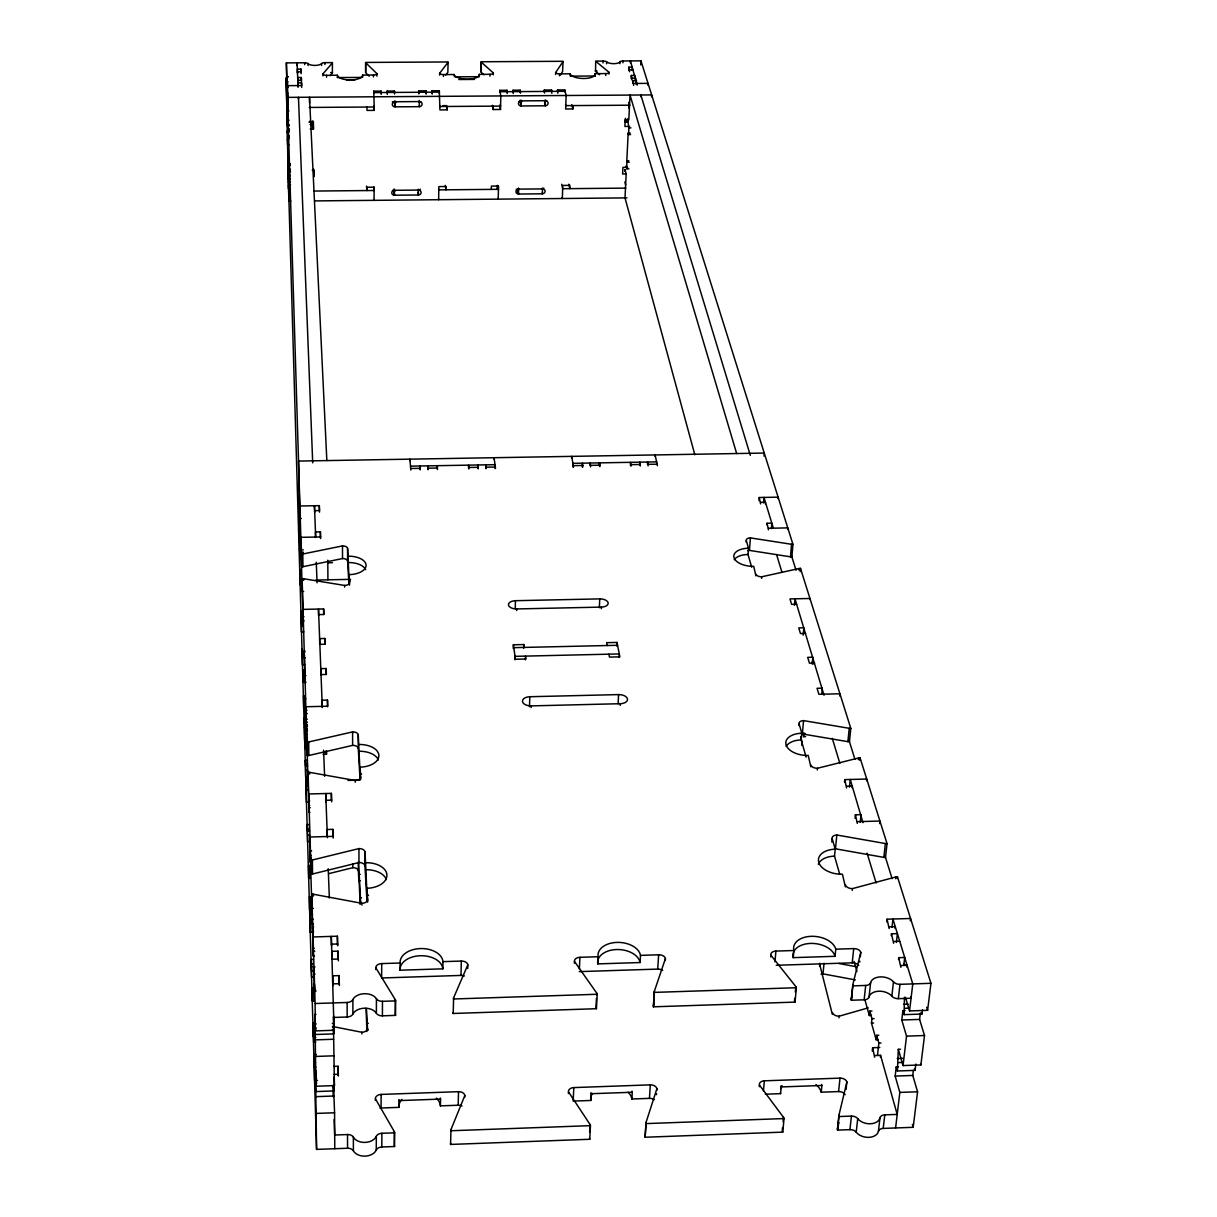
<?xml version="1.0" encoding="UTF-8"?>
<svg xmlns="http://www.w3.org/2000/svg" width="1217" height="1217" viewBox="0 0 1217 1217"><rect width="100%" height="100%" fill="white"/><g stroke="black" fill="none" stroke-linecap="round" stroke-linejoin="round"><path stroke-width="1.5" d="M286.71 78.207C286.634 70.86 287.029 93.572 286.953 86.437M304.189 651.11L304.189 652.084M361.905 1033.963L361.905 1032.29A5.796 3.864 -1.1 0 0 367.504 1028.228L366.5 1009.593M361.921 905.113L361.921 903.333A5.963 3.742 -0.8 0 0 367.671 899.409L367.032 888.273A20.628 12.779 -0.7 0 0 386.915 874.901A20.628 12.779 -0.7 0 0 365.572 862.731L364.963 851.976A5.826 3.575 -0.7 0 0 358.939 848.584L312.404 859.993A5.857 3.59 -1.6 0 1 310.731 860.191L310.883 874.202A5.842 3.605 -1.6 0 0 312.541 874.004L358.954 862.534A5.811 3.59 -0.8 0 1 364.948 865.941L366.971 901.447M362.636 77.279L362.651 75.074L373.452 75.013A3.605 1.369 0.5 0 0 376.905 73.629L376.905 76.139M364.948 865.941L364.963 851.976M365.556 72.412L365.572 62.432L448.099 61.961L447.856 72.305L445.787 75.028M368.538 895.256A20.598 12.809 -0.7 0 1 367.032 895.332L365.572 862.731M366.986 107.035L366.986 110.428L374.288 110.367L373.771 91.153L381.058 91.108L381.21 92.507M366.941 1031.499L366.058 1008.3M367.032 895.332L367.032 888.273M367.504 1029.901L367.504 1028.228M367.671 902.071L367.671 899.409M287.897 165.558L287.881 164.097L316.572 1149.396L347.56 1148.255A6.07 4.275 -1.8 0 1 353.402 1150.871A12.109 8.504 -1.4 0 0 365.115 1156.135A12.109 8.504 -1.4 0 0 376.266 1150.035A6.07 4.26 -1 0 1 381.803 1146.992L394.551 1146.52L394.658 1132.829A6.07 4.229 -0.8 0 0 394.323 1131.627L375.399 1098.738A5.979 4.107 -0.9 0 1 381.134 1094.418L458.505 1091.679A5.963 4.092 0.9 0 1 464.818 1095.543L464.788 1097.247M288.14 174.183L288.14 175.522L288.079 170.426L290.072 170.41M315.066 974.132C312.632 974.878 314.184 964.594 313.849 966.998L314.488 992.159L314.488 989.938M373.436 76.899L373.452 75.013M373.771 93.07L373.771 91.153M375.384 1100.442L375.399 1098.738M375.794 969.569L375.794 967.758A6.161 3.986 -0.6 0 1 381.712 963.59L400.104 963.012A21.465 13.874 0.2 0 1 420.428 948.56A21.465 13.874 0.2 0 1 442.973 961.643L461.304 961.065A6.131 3.97 1 0 1 467.83 964.838L467.739 968.428M375.794 967.758L395.297 999.72A6.252 4.107 -0.5 0 1 395.647 1000.876L395.54 1015.389L382.412 1015.83A6.222 4.107 -0.7 0 1 376.372 1013.274L376.433 998.777A12.505 8.23 -1 0 0 364.37 993.711A12.505 8.23 -1 0 0 352.884 999.537A6.252 4.107 -1.3 0 1 347.119 1002.473L315.112 1003.523L315.386 1030.905L334.066 1030.267L331.313 936.39L331.359 944.742M376.266 1150.035L376.312 1136.328A6.085 4.244 -1 0 1 381.864 1133.286L394.658 1132.829M381.21 94.424L381.058 91.108M379.993 1108.109A5.963 4.123 -0.9 0 1 381.073 1108.002L381.134 1094.418M381.712 963.59L381.636 977.981L461 975.426A6.115 3.986 1 0 1 464.392 975.958M381.803 1146.992L381.864 1133.286M382.412 1015.83L382.473 1001.317A6.237 4.092 -0.6 0 1 376.433 998.777M387.28 94.378L387.143 91.077L394.43 91.016L394.582 92.431M393.973 192.605L393.836 189.274M394.582 94.013L394.43 91.016M394.323 1131.627L394.232 1145.303A6.055 4.244 -0.8 0 1 394.551 1146.52M395.297 999.72L395.19 1014.217A6.222 4.123 -0.5 0 1 395.54 1015.389M381.073 1108.002L398.902 1107.364L398.963 1100.594A20.826 14.33 0 0 1 398.948 1099.544M442.973 961.643L442.851 968.838L400.043 970.208L400.104 963.012M409.886 460.68L409.901 459.159L410.798 470.036M418.663 93.405L418.694 90.864L425.965 90.819L426.133 94.12M418.861 93.861L418.694 90.864M419.971 469.047L420.002 465.989L420.23 469.868M425.935 93.359L425.965 90.819M431.989 93.313L432.02 90.773L439.291 90.727L439.93 109.91L447.202 109.849L447.263 106.472M432.202 94.089L432.02 90.773M427.806 468.91L427.852 465.852L428.08 469.732M439.246 93.268L439.291 90.727M439.641 75.135L439.656 73.248L448.023 62.341M437.207 468.743L437.253 465.685L437.496 469.564M443.429 76.473L443.46 74.587A3.59 1.354 1.1 0 1 439.656 73.248M454.184 76.093L454.215 74.526L443.46 74.587M462.019 1106.01A5.948 4.107 0.8 0 0 458.2 1105.234L440.432 1105.873L440.554 1099.103A20.826 14.33 0 0 0 440.417 1098.053M656.8 1090.402L656.906 1088.698A5.933 4.047 5.1 0 0 650.319 1084.864L573.8 1087.587A5.948 4.062 3.4 0 0 568.476 1091.847L590.017 1124.462A6.039 4.183 3.8 0 1 590.458 1125.649L589.758 1139.279L450.564 1144.436L450.99 1129.543L464.818 1095.543M665.319 960.335L665.44 958.54A6.115 3.925 4.7 0 0 658.64 954.797L640.507 955.375A21.358 13.706 4 0 0 616.958 942.399A21.358 13.706 4 0 0 598.125 956.729L579.931 957.307A6.115 3.94 3.2 0 0 574.47 961.43L596.726 993.118A6.207 4.062 3.5 0 1 597.167 994.259L596.436 1008.71L453.196 1013.472L453.622 997.803L467.83 964.838M468.515 468.195L468.575 465.137L468.849 469.017M479.239 75.941L479.285 74.374L490.01 74.298A3.59 1.354 1.4 0 0 493.326 72.914L493.281 74.8M458.2 1105.234L458.505 1091.679M461 975.426L461.304 961.065M480.806 71.727L481.019 61.763L563.015 61.291L562.589 71.605L560.337 75.013M477.885 468.043L477.962 464.985L478.251 468.849M489.964 76.184L490.01 74.298M491.318 189.38L491.394 186.11L498.544 186.034L498.209 199.132L498.057 198.295M507.2 93.587L506.972 90.286L499.731 90.332L500.826 95.93L500.491 109.469L493.235 109.53L493.311 106.153M485.705 467.906L485.781 464.848L486.085 468.712M497.236 189.533L497.327 185.851M499.685 92.233L499.731 90.332M497.555 189.076L497.647 185.334M494.072 459.235L494.117 457.698L495.471 468.545M495.06 468.286L495.152 464.681L410.585 466.157M506.911 92.188L506.972 90.286M512.95 92.142L512.996 90.241L520.222 90.195L520.48 93.177M513.239 93.542L512.996 90.241M517.331 190.552L517.377 189.335M520.176 92.096L520.222 90.195M517.621 192.043L517.697 189.593A2.677 2.434 -11.6 0 1 516.251 189.198M513.255 648.509L513.376 644.782L523.766 644.538L524.192 647.414M515.232 608.743L515.476 600.696L599.768 598.886A7.637 4.092 2.9 0 1 608.15 602.841A7.637 4.092 2.9 0 1 601.381 607.1L516.708 608.941A7.652 4.123 1.8 0 1 508.463 604.971A7.652 4.123 1.8 0 1 515.476 600.696M514.943 659.827L515.05 656.343L619.301 653.94L619.118 657.423M516.662 610.554L516.708 608.941M523.645 648.281L523.766 644.538M525.379 659.842L525.501 656.1L525.942 659.005L515.476 659.249L513.376 644.782M544.258 91.944L544.318 90.043L551.544 89.997L551.803 93.283M544.592 93.024L544.318 90.043M529.486 706.712L529.821 696.732L618.586 694.588A8.047 4.549 3.3 0 1 627.47 698.954A8.047 4.549 3.3 0 1 620.381 703.7L531.19 705.89A8.063 4.579 2 0 1 522.473 701.509A8.063 4.579 2 0 1 529.821 696.732M551.468 91.883L551.544 89.997M531.129 707.549L531.19 705.89M555.591 74.42L555.652 72.548L562.954 61.671M557.492 91.853L557.553 89.952L564.764 89.906L566.148 95.504L565.646 109.013L572.872 108.952L573.009 105.59M557.827 93.253L557.553 89.952M559.485 75.758L559.546 73.872A3.575 1.354 2 0 1 555.652 72.548M564.703 91.807L564.764 89.906M570.164 75.697L570.225 73.811L559.546 73.872M571.671 457.896L571.731 456.375L573.496 467.176M572.948 466.932L573.101 463.327L656.876 461.867M595.022 76.169L595.128 73.659L605.792 73.598A3.575 1.339 2.3 0 0 608.956 72.214L608.88 74.1M582.258 466.978L582.426 463.16L582.837 467.024M603.039 62.934L603.13 61.063L595.706 61.109L595.539 71.407L599.57 74.769M605.716 75.469L605.792 73.598M606.614 63.801L606.69 61.93A3.545 1.323 2.3 0 0 603.13 61.063M590.093 465.32L590.199 463.023L590.61 466.887M568.4 1093.551L568.476 1091.847M574.378 963.225L574.47 961.43M599.372 465.913L599.509 462.856L599.935 466.72M619.879 63.725L619.955 61.854A3.545 1.323 2.4 0 1 623.013 60.956L640.948 60.85L792.952 544.364L791.887 556.899A4.914 2.525 5.1 0 1 790.472 556.823L749.444 550.403A4.898 2.54 4.6 0 0 747.725 550.616M573.161 1101.111L573.8 1087.587M579.383 968.945L579.931 957.307M622.921 62.812L623.013 60.956M599.342 607.724L599.768 598.886M601.304 608.713L601.381 607.1M625.219 121.578L625.386 118.262M628.641 70.267L628.793 67.163L632.323 67.133L632.171 70.251M629.524 71.712L628.793 67.163M624.869 171.308L624.96 169.543L626.177 173.925L625.006 197.899L694.831 454.778M627.257 122.202L627.424 118.855L628.9 127.891L628.581 134.57L630.604 134.555M630.33 62.767L630.421 60.911L637.221 85.099M628.915 168.813L626.907 168.828L626.816 160.781L628.17 133.14L630.178 133.125M631.167 78.603L631.319 75.484L634.863 75.454L634.711 78.786M632.049 80.079L631.319 75.484M632.779 83.212L632.901 80.702L636.476 80.687L636.278 84.445M633.646 85.342L632.901 80.702M635.609 80.063L635.7 78.177L632.14 78.207M640.75 64.957L640.948 60.85M640.766 96.691L640.842 95.002L750.311 455.31M574.272 1101.066L590.808 1100.472L591.143 1093.718A20.719 14.163 4.3 0 1 591.051 1092.683M640.507 955.375L640.081 962.541L597.76 963.894L598.125 956.729M589.637 1132.145L590.017 1124.462M596.452 998.533L595.995 1007.554A6.191 4.077 3.5 0 1 596.436 1008.71M596.634 994.928L596.726 993.118M616.791 646.151L616.973 642.439L606.644 642.667L607.207 645.527M647.931 85.251L648.022 83.364L633.738 83.456M630.391 465.366L630.543 462.323L630.999 466.172M618.114 703.715L618.586 694.588M651.567 96.828L651.658 94.926L287.425 97.375L287.608 110.99L288.992 110.975M620.29 705.373L620.381 703.7M639.686 465.213L639.838 462.156L640.309 466.005M647.459 464.316L647.596 462.019L648.068 465.868M655.081 456.451L655.157 454.93L657.363 465.715M654.259 1099.696A5.918 4.047 5.1 0 0 649.452 1098.373L631.882 1098.997L632.277 1092.257A20.719 14.163 4.3 0 0 632.049 1091.223M656.906 1088.698L646.044 1122.409L645.177 1136.024A6.009 4.183 5.3 0 0 645.132 1137.241L782.759 1132.129L784.037 1118.56A6.039 4.123 8 0 0 783.52 1117.373L759.423 1085.047A5.948 4.001 7.4 0 1 764.352 1080.818L840.019 1078.125A5.948 3.97 8.9 0 1 846.88 1081.928L846.515 1085.305M860.328 956.775L860.799 952.318A6.115 3.849 8.1 0 0 853.71 948.606L835.79 949.184A21.358 13.463 7.4 0 0 811.252 936.314A21.358 13.463 7.4 0 0 793.895 950.507L775.914 951.086A6.115 3.879 6.8 0 0 770.863 955.178L795.827 986.576A6.207 4.001 7.2 0 1 796.374 987.732L795.02 1002.108L653.423 1006.809A6.191 4.062 4.9 0 1 653.468 1005.638L654.381 991.216L665.44 958.54M645.132 1137.241L645.999 1123.61A6.024 4.168 5.3 0 1 646.044 1122.409M653.423 1006.809L654.335 992.387A6.207 4.047 4.9 0 1 654.381 991.216M649.452 1098.373L650.319 1084.864M662.672 970.405A6.085 3.94 4.7 0 0 657.712 969.097L658.64 954.797M656.526 1094.631L656.587 1093.779M746.173 542.097L746.295 540.531A4.914 2.525 4.6 0 1 750.402 537.899L791.537 544.288A4.914 2.525 5.1 0 0 792.952 544.364M751.68 567.213L748.029 554.48L748.501 548.198L746.295 540.531M749.444 550.403L750.402 537.899M758.997 500.583L759.241 497.51L778.104 497.16L777.982 498.696M764.017 456.086L764.246 453.059L298.545 461.076L298.88 482.084L298.834 478.007M760.579 503.899L759.241 497.51M755.879 575.824L753.734 566.331A17.357 9.006 4.6 0 1 733.988 557.614A17.357 9.006 4.6 0 1 748.501 548.198M763.531 502.88L763.957 497.418L773.358 528.178M765.31 503.808L765.432 502.256L760.701 502.347M761.583 578.364L761.72 576.782A5.005 2.617 4.8 0 1 756 574.226M766.923 524.831L767.045 523.264L771.837 523.173L771.395 528.619M768.429 529.821L767.045 523.264M787.642 529.456L787.779 527.889L768.566 528.269M790.472 556.823L791.537 544.288M794.427 605.214L794.975 598.81L824.046 695.272M798.991 570.104L799.128 568.522A5.005 2.601 5.3 0 1 800.497 568.385L850.805 728.39L849.466 741.746A5.446 3.088 6.7 0 1 847.899 741.655L802.353 733.942A5.431 3.088 6 0 0 801.394 734.018M800.223 571.549L800.497 568.385M759.271 1086.735L759.423 1085.047M770.711 956.973L770.863 955.178M803.19 635.183L803.844 627.789L798.763 627.911L800.467 633.54L805.563 633.418M763.455 1090.919L764.352 1080.818M774.955 961.78L775.914 951.086M809.868 599.555L809.974 598.49L789.97 598.916L791.628 604.377L796.648 604.271M798.961 725.53L799.113 723.856A5.446 3.073 6 0 1 803.555 720.616L849.223 728.298A5.461 3.073 6.6 0 0 850.805 728.39M806.126 757.08L801.197 739.936L801.805 733.227L799.113 723.856M802.353 733.942L803.555 720.616M801.805 745.397L802.109 742.081L800.588 736.787M805.624 736.62L803.722 736.681L804.057 732.984M814.188 663.737L812.256 663.782L812.85 657.241L807.692 657.363L809.457 663.174L814.629 663.052M765.326 1094.205L780.584 1093.657L781.208 1086.933A20.75 13.919 8.2 0 1 781.025 1085.914M835.79 949.184L835.06 956.303L793.241 957.642L793.895 950.507M810.857 766.862L808.225 755.468A19.274 10.999 6.1 0 1 786.076 744.834A19.274 10.999 6.1 0 1 801.805 733.227M821.779 693.812L822.312 688.168L817.063 688.29L818.889 694.298L839.928 693.781L839.715 695.987M782.561 1127.566L782.242 1130.958A6.024 4.123 8.1 0 1 782.759 1132.129M783.124 1121.633L783.52 1117.373M794.731 998.275L794.473 1000.952A6.191 4.001 7.3 0 1 795.02 1002.108M795.325 991.977L795.827 986.576M817.261 769.965L817.413 768.277A5.568 3.21 6.4 0 1 811.009 765.158M819.573 966.207L819.741 964.579A5.629 3.575 7.7 0 1 819.771 963.225M831.835 842.118L832.185 838.65A5.781 3.453 7.1 0 1 836.84 835.014L885.367 843.548A5.796 3.438 7.8 0 0 887.041 843.655L885.504 857.483A5.781 3.453 7.9 0 1 883.846 857.377L835.455 848.812A5.766 3.468 7.1 0 0 834.451 848.903M839.669 874.049L834.527 856.129L835.212 849.192L832.185 838.65M821.034 974.193A5.613 3.575 7.8 0 1 822.981 973.874L824.046 963.24M835.455 848.812L836.84 835.014M847.899 741.655L849.223 728.298M844.492 782.166L844.75 779.625L866.717 779.032L866.55 780.736M846.576 787.931L844.75 779.625M849.466 787.11L850.242 779.473L862.975 822.646M845.146 1094.661A5.933 3.986 9 0 0 838.589 1091.573L821.216 1092.197L821.901 1085.488A20.75 13.919 8.2 0 0 821.581 1084.453M852.098 787.779L852.265 786.076L846.743 786.228M858.365 759.682L858.548 757.993A5.568 3.179 7 0 1 860.054 757.826L887.041 843.655M832.322 1014.263L819.741 964.579M845.389 886.889L842.423 874.217A20.476 12.353 7.2 0 1 818.752 862.29A20.476 12.353 7.2 0 1 835.212 849.192M859.795 760.351L860.054 757.826M855.064 818.25L855.414 814.812L861.012 814.66L860.206 822.388M857.316 823.392L855.414 814.812M838.969 1017.853L839.137 1016.195A5.766 3.727 8.3 0 1 832.489 1012.605M852.25 890.388L852.432 888.623A5.918 3.605 7.6 0 1 845.572 885.139M838.589 1091.573L840.019 1078.125M858.73 965.492A6.1 3.864 8.2 0 0 852.219 962.845L853.71 948.606M913.404 1070.321L912.78 1075.448L917.572 1091.771L913.191 1127.307L883.207 1128.418A6.039 4.092 10.2 0 0 878.415 1131.384A12.064 8.169 9.8 0 1 868.801 1137.363A12.064 8.169 9.8 0 1 856.22 1132.221A6.039 4.107 9.6 0 0 849.938 1129.65L837.524 1130.106A6.024 4.092 9.4 0 1 837.463 1128.904L838.909 1115.35L846.88 1081.928M910.712 997.073L911.077 998.244L898.329 998.67A6.191 3.94 9.2 0 1 891.848 996.175A12.413 7.941 8.9 0 0 878.917 991.201A12.413 7.941 8.9 0 0 869.06 996.936A6.191 3.955 8.6 0 1 864.131 999.811L851.352 1000.237A6.207 3.986 8.5 0 1 851.292 999.066L852.813 984.705L860.799 952.318M837.524 1130.106L838.969 1116.552A6.039 4.092 9.3 0 1 838.909 1115.35M851.352 1000.237L852.874 985.876A6.222 3.97 8.4 0 1 852.813 984.705M846.074 1089.519L846.423 1086.142M859.75 962.115L859.841 961.232M879.648 823.62L879.921 821.034L857.483 821.658M849.938 1129.65L851.428 1116.095L838.969 1116.552M864.131 999.811L865.698 985.451A6.207 3.94 8.5 0 0 870.642 982.591A12.444 7.91 8.8 0 1 880.515 976.886A12.444 7.91 8.8 0 1 893.491 981.845A6.207 3.925 9.1 0 0 900.002 984.325L930.944 983.306L927.613 1010.323L909.555 1010.931L905.478 997.377M883.846 857.377L885.367 843.548M869.06 996.936L870.642 982.591M856.22 1132.221L857.726 1118.651A6.055 4.092 9.5 0 0 851.428 1116.095M871.448 1015.465L869.334 1015.526L869.836 1011.099L871.95 1011.023M878.309 1039.698L876.164 1039.774L871.478 1023.132L871.981 1018.69L869.836 1011.099M872.254 1051.077L872.635 1047.731L879.785 1047.487M886.767 921.877L887.056 919.215L910.559 918.485L910.286 920.843M876.164 1039.774L876.666 1035.302L878.811 1035.241M874.627 1057.223L872.635 1047.731M889.155 928.571L887.056 919.215M895.651 878.72L895.849 876.97A5.918 3.575 8.3 0 1 897.446 876.772L930.944 983.306M897.248 878.507L897.446 876.772M877.472 1055.337L878.857 1043.06L876.666 1035.302M892 927.278L892.943 919.033L912.78 983.899L909.555 1010.931M891.27 935.569L891.483 933.789L897.401 933.606L896.381 942.475M880.363 1057.025L880.56 1055.352L874.825 1055.55M895.058 928.388L895.256 926.609L889.353 926.806M893.597 943.266L891.483 933.789M891.848 996.175L893.491 981.845M878.415 1131.384L879.982 1117.83A6.07 4.077 10.1 0 1 884.789 1114.863L897.203 1114.407L880.56 1055.352M898.511 959.468L898.709 957.673L904.703 957.49L903.866 964.625M900.884 967.332L898.709 957.673M883.207 1128.418L884.789 1114.863M898.329 998.67L900.002 984.325M906.893 967.135L907.106 965.34L901.097 965.537M895.59 1127.961L899.835 1092.41L895.164 1076.071L896.244 1066.944L898.45 1066.868M915.853 1064.069L915.078 1070.367L897.401 1070.99L898.313 1049.328L900.534 1049.252M920.387 1012.97L919.596 1019.405L924.509 1035.515L920.873 1064.951L903.029 1065.575L906.543 1036.139L901.782 1020.013L902.877 1010.642L905.113 1010.566M922.501 1009.699L921.969 1014.05L904.064 1014.643L904.459 997.255M837.463 1128.904L838.985 1122.546M851.292 999.066L852.296 994.958M653.468 1005.638L654.168 1003.569M330.02 75.743L332.363 73.005L332.439 62.615L324.893 62.66A3.575 1.339 0.2 0 0 321.577 63.573A7.15 2.677 0.1 0 1 314.929 65.414A7.15 2.677 0.1 0 1 308.084 63.649A3.59 1.339 0 0 0 304.661 62.782L286.375 62.888L286.786 81.965M322.901 75.85L322.885 73.948L332.317 63.01M839.137 1016.195L868.299 1007.843M852.432 888.623L895.849 876.97M817.413 768.277L858.548 757.993M328.894 873.608L352.839 867.691A5.34 3.301 -0.9 0 1 358.346 870.824L358.878 880.773A18.894 11.805 -0.8 0 1 360.247 880.758M348.96 584.571L347.621 561.052A4.944 2.601 -0.4 0 0 342.525 558.557L302.957 566.696A4.974 2.617 -0.9 0 1 301.527 566.833L301.375 554.146A4.974 2.601 -0.9 0 0 302.805 554.009L342.479 545.916A4.959 2.586 -0.4 0 1 347.575 548.395L348.032 556.184A17.54 9.234 -0.3 0 1 366.074 565.053A17.54 9.234 -0.3 0 1 349.081 574.637L349.538 582.654A5.066 2.693 -0.4 0 1 344.639 585.453L303.581 578.729A5.066 2.693 -1 0 0 302.135 578.653L307.277 755.666A5.507 3.195 -1.3 0 0 308.844 755.498L352.626 745.382A5.476 3.179 -0.6 0 1 358.27 748.425L360.065 779.945M307.125 742.142A5.522 3.179 -1.3 0 0 308.707 741.959L352.595 731.904A5.492 3.179 -0.6 0 1 358.254 734.931L360.11 773.966A19.411 11.364 -0.6 0 0 361.525 773.906M761.72 576.782L799.128 568.522M376.312 1136.328A12.155 8.473 -1.4 0 1 365.13 1142.413A12.155 8.473 -1.4 0 1 353.371 1137.165A6.1 4.26 -1.8 0 0 347.514 1134.548L334.69 1135.02L334.127 1119.579M590.458 1125.649L450.838 1130.76A6.055 4.214 0.8 0 1 450.99 1129.543M645.999 1123.61L784.037 1118.56M315.294 1059.079L314.184 1059.125L314.138 1054.607L316.344 1054.531M317.5 1080.483L314.564 1080.59L314.382 1062.563L315.477 1062.517M878.857 1043.06L881.017 1042.984M314.427 1067.081L315.903 1067.035M333.625 1066.411L338.052 1066.259L338.372 1075.965M333.914 1074.428L338.372 1074.276M316.679 1078.855L315.538 1078.901L315.446 1069.576L315.948 1086.249L334.401 1085.594L333.534 1029.78L332.378 1029.825M897.233 1058.547L902.755 1058.349M316.8 1083.008L315.659 1083.054L316.572 1149.396M898.405 1062.578L902.831 1062.426M332.743 1086.811L333.884 1086.766L334.036 1090.919L315.751 1091.573L315.629 1087.405M315.72 1096.654L333.93 1096.015L333.884 1086.766M895.164 1076.071L912.78 1075.448M398.963 1100.594L440.554 1099.103M591.143 1093.718L632.277 1092.257M781.208 1086.933L821.901 1085.488M316.207 1113.418L334.569 1112.764L333.93 1096.015M899.835 1092.41L917.572 1091.771M382.473 1001.317L395.647 1000.876M597.167 994.259L453.485 998.99A6.237 4.092 0.9 0 1 453.622 997.803M654.335 992.387L796.374 987.732M852.874 985.876L865.698 985.451M315.948 1086.249L314.884 1014.446L316.04 1014.4M376.372 1013.274A12.474 8.26 -1 0 0 364.355 1008.193A12.474 8.26 -1 0 0 352.9 1014.05A6.237 4.123 -1.4 0 1 347.164 1017.001L333.99 1017.442L333.945 1016.225M314.99 1023.984L316.146 1023.953M332.332 1023.406L333.488 1023.375L333.458 1016.819M903.622 1004.314L908.095 1004.162M315.112 1028.091L316.268 1028.046M332.5 1027.513L333.656 1027.467L333.488 1023.375M904.824 1008.315L909.297 1008.163M315.644 1034.191L313.454 1034.267L313.408 1029.78L315.599 1029.704M316.207 1030.358L315.051 1030.403L315.173 1034.511L333.686 1033.887L333.656 1027.467M315.872 1041.98L313.682 1042.056L313.636 1037.569L315.827 1037.493M871.981 1018.69L874.095 1018.614M315.142 1039.881L333.595 1039.257M901.782 1020.013L919.596 1019.405M871.478 1023.132L873.593 1023.056M315.644 1056.447L334.219 1055.808M906.543 1036.139L924.509 1035.515M314.412 955.969L313.271 955.999L313.073 936.968L337.383 936.208L337.702 943.981L331.617 944.164L331.617 945.959M314.169 948.21L313.043 948.256L313.271 955.999M314.747 951.207L313.225 951.253L310.168 850.926L311.613 850.881M338.341 960.822L338.007 951.146L331.891 951.329L331.937 959.422M313.636 976.947L311.537 977.023L311.339 959.422L313.454 959.346M332.195 959.209L338.341 959.026M893.81 941.486L899.743 941.289M311.385 963.834L312.799 963.788M313.727 971.06L311.598 971.136L311.552 966.709L313.682 966.648M315.005 966.952L313.849 966.998L313.925 974.178M339.376 985.481L339.026 975.608L332.85 975.806L332.895 983.032M579.262 971.622L657.712 969.097M776.263 965.279L852.219 962.845M903.622 963.818L904.018 965.111L906.254 965.035M339.376 983.671L333.169 983.868L333.169 985.679M315.979 990.79L314.427 990.851L314.351 983.64M314.442 991.338L315.599 991.307M311.932 912.278L309.879 912.339L309.833 907.988L311.887 907.928M312.282 932.283L310.229 932.344L310.031 914.941L312.1 914.88M310.076 919.307L311.461 919.261M313.377 919.322L312.252 919.352L312.297 924.053L312.541 931.644L313.651 931.598M312.297 924.053L313.423 924.022M313.606 926.882L312.48 926.928L312.541 931.644M307.429 828.868L308.738 828.823M333.199 838.102L332.895 829.355L327.13 829.522L327.175 836.475M309.559 830.952L307.566 831.013L307.369 824.609L309.361 824.548M307.612 835.273L309.605 835.227M333.184 836.353L310.031 837.007L310.441 862.64L310.396 858.015L311.476 857.985M309.544 841.54L307.566 841.586L307.369 824.609M310.229 855.551L311.309 855.521M305.71 770.422L307.627 770.376M307.582 776.842L305.665 776.902L305.482 760.229L307.399 760.184M308.023 783.52L306.091 783.565L306.045 779.367L307.977 779.306M347.986 780.416L359.319 780.127M308.357 802.216L306.41 802.277L306.228 785.482L308.175 785.437M306.273 789.696L308.22 789.635M331.678 801.851L331.374 793.378L308.707 793.986L308.905 812.287L309.97 812.256M331.663 800.132L325.973 800.284L325.989 802.003M309.711 800.953L308.646 800.984L308.905 812.287M308.707 805.548L309.757 805.517M310.274 807.692L308.859 807.723L306.197 720.129M307.277 713.573L305.315 713.618L304.858 698.786L305.832 698.756M306.152 721.879L304.28 721.924L304.235 717.802L306.106 717.756M307.277 719.201L305.315 719.262L305.406 722.244L307.369 722.198M306.471 739.966L304.6 740.027L304.402 723.552L306.288 723.507M307.445 730.763L306.441 730.793L306.243 724.571L307.262 724.541M307.11 725.834L305.178 725.88L305.269 728.846L307.201 728.8M307.399 726.306L306.38 726.336L306.441 730.793M304.448 727.675L305.71 727.644M307.216 734.323L305.269 734.368L305.71 749.383L307.673 749.322M305.528 737.837L307.49 737.776M305.619 740.849L307.582 740.788M801.486 733.729L805.167 733.623M323.022 754.373L326.475 754.297L326.46 750.889M305.528 764.413L307.445 764.367M307.582 766.193L305.65 766.238L305.482 760.229M304.189 652.373L304.296 657.804L305.284 657.788M304.798 664.634L302.394 664.695L302.196 648.615L302.348 653.955M321.06 674.583L326.384 674.461L326.141 668.529L320.832 668.65L320.877 675.268L320.816 673.731M305.071 681.459L305.071 682.904L304.965 675.633L305.969 675.618M306.03 682.22L305.041 682.235L304.22 651.262L305.208 651.232M306.243 724.571L306.045 706.742L327.723 706.225L327.464 700.094L322.064 700.216L322.109 706.894M304.965 707.366L305.939 707.351M305.056 710.332L307.003 710.287M318.717 614.6L323.859 614.494L323.631 608.941L303.063 609.382L303.276 626.633L303.094 621.066L304.052 621.05M303.048 616.776L304.007 616.76M301.284 619.955L303.657 619.909M303.794 631.821L301.42 631.866L301.086 610.858L301.131 614.844M319.873 644.341L325.122 644.219L324.878 638.484L319.645 638.606L319.691 644.204M513.787 647.657L617.551 645.299M302.242 652.647L304.661 652.586M301.633 548.106L299.595 548.152L299.884 557.888L298.956 494.939L299.291 508.508M303.292 549.886L299.793 549.947L299.717 547.513M299.656 552.122L303.124 552.062M299.747 553.02L303.231 552.959M299.823 555.424L301.862 555.378M327.799 562.771L332.454 562.68M315.766 580.068L350.572 579.353M301.77 584.723L300.051 584.769L299.854 569.145L300.006 574.013M314.64 510.668L319.508 510.577L319.295 505.633L299.914 505.998L300.112 522.595L299.914 513.528M301.268 518.442L300.067 518.457L298.682 473.307M320.619 538.538L320.39 531.859L315.477 531.966L315.522 537.473M320.603 536.956L300.873 537.336L301.223 559.288L301.177 555.089M410.814 468.499L420.245 468.332M428.095 468.195L437.527 468.028M468.88 467.48L478.281 467.313M486.115 467.176L495.502 467.024M573.557 465.655L582.897 465.487M590.671 465.35L600.011 465.198M631.091 464.651L640.401 464.483M648.144 464.346L657.454 464.194M313.925 191.054L374.106 190.491L373.771 186.87M625.781 188.118L562.68 188.711L561.676 184.284M392.528 190.369A2.693 2.449 -5 0 0 393.989 190.765L395.479 190.75M519.172 189.578L517.697 189.593L518.564 194.035L542.326 193.807A2.693 2.434 -12.7 0 0 545.079 191.328A2.693 2.434 -12.7 0 0 542.493 188.894L542.31 188.072M290.848 201.155L288.825 201.17L288.551 185.014L290.589 184.999M315.507 200.911L626.998 197.884M287.41 132.349L288.733 132.334M289.311 135.787L287.942 135.802L287.988 137.247L289.357 137.247M287.577 82.65L287.44 136.943L288.779 136.928M287.44 136.943L287.486 138.342L288.809 138.342M288.733 139.225L287.41 139.24L287.577 144.884L288.901 144.869M290.361 163.686L288.323 163.702L288.368 165.177L290.407 165.162M626.816 160.781L628.824 160.766M287.897 164.234L289.889 164.219M287.744 164.584L289.722 164.569M627.227 162.241L629.235 162.226M289.859 165.892L288.277 165.908L288.414 172.19L287.851 129.032L289.448 129.032M289.95 169.087L287.957 169.102L287.897 165.771M289.95 169.269L287.957 169.285L287.486 138.342M312.221 170.121L313.819 170.106L313.864 176.739L313.621 168.996M627.607 167.338L622.937 167.383L622.617 173.955L626.177 173.925M288.444 171.84L290.498 171.825M288.155 175.37L290.148 175.294M290.467 188.741L288.459 188.757L288.277 175.674L290.3 175.644M290.391 178.595L288.368 178.61L288.277 175.674M288.323 178.945L290.118 178.929M288.414 181.896L290.437 181.865M288.642 187.996L289.996 187.981M288.596 188.316L289.95 188.3M322.885 73.948A3.605 1.369 0.2 0 0 326.582 75.302L337.413 75.226A12.626 4.792 0.4 0 0 350.405 79.957A12.626 4.792 0.4 0 0 362.651 75.074M286.71 76.762L288.064 76.762M286.71 76.93L288.064 76.93M297.8 80.292L301.436 80.261L301.314 77.508L297.693 77.538L297.815 82.178M337.261 77.569L361.905 77.416M454.823 76.854L479.468 76.701M570.484 76.139L595.143 75.986M346.891 80.216L354.771 80.17M458.824 79.516L474.478 79.409M288.125 81.782L286.634 81.752L286.801 87.213L288.14 87.198M288.018 102L287.075 85.662L301.649 85.57L301.542 82.802L297.906 82.817L298.028 87.289M286.969 87.685L287.866 87.685M287.516 92.492L287.562 93.861M373.908 92.568L439.489 92.127M500.004 91.731L565.114 91.305M288.11 95.808L287.212 95.808L287.562 107.598M287.927 99.186L287.334 102M287.531 99.444L287.699 104.966M396.042 102.578L394.521 102.593A2.738 2.54 -5 0 1 392.406 101.665M521.743 101.711L520.237 101.726A2.723 2.525 -13.1 0 1 518.99 101.452M442.927 105.636L446.563 105.605L447.202 109.849M309.285 107.446L374.304 106.99L374.228 106.183M629.828 105.194L565.768 105.636L565.586 104.845M289.144 120.194L287.151 120.209L287.318 125.792L289.311 125.777M308.905 122.187L313.393 122.096L313.454 128.85L310.259 128.865M289.311 124.712L287.729 124.727L287.897 130.508L289.266 130.493M310.046 124.56L313.241 124.53L313.454 128.85M625.249 122.187L628.383 122.156M629.615 126.431L624.899 126.462L625.234 119.768L628.824 119.753L630.026 95.063L736.665 453.53M628.9 127.891L630.923 127.876M289.357 130.934L287.364 130.949L288.064 150.452M297.48 73.4L297.465 71.833L301.071 71.818L300.964 69.095L297.359 69.11L297.404 72.259M629.615 69.841L633.144 69.825M330.613 72.624L332.484 72.609M595.28 71.027L597.136 71.027M308.19 785.923L308.038 772.263A5.613 3.301 -1.4 0 1 309.65 772.354L355.242 780.493A5.613 3.316 -0.7 0 0 360.673 777.024L360.11 767.151A19.442 11.349 -0.5 0 0 378.867 755.316A19.442 11.349 -0.5 0 0 358.802 744.485M839.015 963.514L856.707 966.8M822.981 973.874L855.308 979.898M313.408 908.354A5.948 3.742 -1.7 0 0 311.917 908.293L311.765 894.145A5.963 3.727 -1.7 0 1 313.484 894.252L361.921 903.333M332.424 1026.463L361.905 1032.29M595.965 61.489L608.956 72.214M493.326 72.914L481.247 62.143L481.019 72.107L484.016 74.8M376.905 73.629L365.754 62.812L365.754 72.792L369.207 76.184M791.552 555.865L796.055 570.286M848.842 739.753L854.942 759.332M885.063 856.038L892.107 878.659M926.669 1007.296L927.613 1010.323M921.665 1013.046L921.969 1014.05M811.8 662.261L812.256 663.782M776.583 554.572L781.968 572.37M832.291 738.384L839.852 763.318M867.082 853.132L876.118 882.949M920.645 1064.175L920.873 1064.951M902.877 1010.642L904.064 1014.643M914.56 1068.602L915.078 1070.367M628.702 102.38L629.524 105.194M628.535 105.788L629.356 108.602M898.313 1049.328L903.029 1065.575M802.657 732.984L803.722 736.681M628.17 133.14L628.581 134.57M896.244 1066.944L897.401 1070.99M912.37 1124.432L913.191 1127.307M854.091 961.415L856.935 971.516M864.907 999.796L869.334 1015.526M626.086 165.908L626.907 168.828M624.838 181.957L625.644 184.893M571.823 104.723L572.872 108.952M568.78 184.223L569.799 188.65L569.936 185.364L562.802 185.44L562.315 198.508L562.132 197.671M545.262 99.916L545.277 105.788L521.119 105.955A2.738 2.525 -13.1 0 1 518.472 103.43A2.738 2.525 -13.1 0 1 521.272 100.874L545.444 100.707A2.723 2.525 -14.5 0 1 548.076 103.232A2.723 2.525 -14.5 0 1 545.277 105.788L544.607 102.867M542.158 192.971L542.326 193.807L542.493 188.894L518.701 189.122A2.693 2.449 -11.6 0 0 515.962 191.601A2.693 2.449 -11.6 0 0 518.564 194.035L518.488 188.011M521.104 100.083L521.119 105.955L519.963 100.403M616.973 642.439L619.879 656.845L609.458 657.089L608.896 654.183M500.415 105.301L500.567 106.092L439.976 106.518L439.869 105.727M499.67 105.225L500.491 109.469M492.429 105.286L493.235 109.53M497.814 185.714L498.468 189.32L438.789 189.882L438.668 189.046M445.316 185.364L445.954 189.806L446.015 186.52L438.835 186.597L438.652 199.71L438.531 198.873M419.241 100.524L419.333 106.67L395.008 106.837A2.738 2.54 -5.1 0 1 392.285 104.312A2.738 2.54 -5.1 0 1 395.038 101.741L419.378 101.574A2.738 2.54 -6.6 0 1 422.086 104.099A2.738 2.54 -6.6 0 1 419.333 106.67L419.226 105.864M418.344 189.228L418.405 194.994L394.46 195.222A2.693 2.464 -5 0 1 391.783 192.788A2.693 2.464 -5 0 1 394.491 190.293L418.45 190.065A2.693 2.464 -6.3 0 1 421.112 192.514A2.693 2.464 -6.3 0 1 418.405 194.994L418.055 192.195M394.917 100.692L395.008 106.837L394.414 101.62M387.143 91.077L387.295 92.477M394.369 189.183L394.46 195.222L393.989 190.765M373.878 106.107L374.288 110.367M373.999 199.497L374.075 200.333L374.106 187.19L366.91 187.266L366.895 190.552L366.515 186.095M348.032 556.184L349.096 581.026A17.51 9.249 -0.4 0 0 350.39 580.981M358.619 863.355L360.688 903.273M360.247 874.338A18.909 11.774 -0.8 0 0 358.878 874.354L360.141 904.337M326.841 460.589L309.498 97.223L309.559 103.202M326.339 750.676L326.475 754.297M298.013 85.601L297.115 62.828L297.146 65.612M315.675 537.047L314.458 505.724L314.655 512.22M332.865 982.225L332.926 984.081M316.283 562.269L317.074 582.821M323.6 750.174L324.604 776.279M328.21 868.74L329.351 897.979M333.549 1016.895L334.066 1030.267M333.534 1029.78L333.686 1033.887M334.082 1076.984L334.401 1085.594M332.85 1085.594L333.275 1096.806M286.375 62.888L301.375 554.146M308.038 772.263L310.731 860.191M311.765 894.145L315.112 1003.523M301.025 549.947L303.216 622.328M287.608 110.99L287.471 104.738M314.884 1014.446L315.386 1030.905M314.366 984.127L314.473 989.573M304.965 675.633L305.071 681.17M287.212 109.058L287.531 121.32M287.562 120.818L287.486 117.973L288.323 169.254M287.684 121.381L287.805 127.618M286.893 82.65L286.953 86.209M299.321 514.183L299.382 516.586M286.999 109.332L286.056 77.888L287.136 119.16M287.395 122.339L287.927 140.427M304.235 717.802L304.402 723.552M306.045 779.367L306.228 785.482M309.833 907.988L310.031 914.941M311.339 959.422L311.552 966.709M313.408 1029.78L313.636 1037.569M314.138 1054.607L314.382 1062.563M286.771 81.706L286.725 78.42M288.079 170.426L288.14 173.97M287.501 130.615L287.531 132.257M304.661 62.782L304.691 64.653M312.404 859.993L312.541 874.004M309.65 772.354L309.666 774.073M301.542 82.802L301.679 87.472M308.707 741.959L308.844 755.498M301.314 77.508L301.451 82.163M300.964 69.095L301.101 73.705M298.484 99.003L298.469 97.299L312.708 462.871M303.581 578.729L303.596 580.326M305.224 710.606L305.71 749.383M304.22 651.262L304.296 657.804M304.858 698.786L305.361 737.319M302.805 554.009L302.957 566.696M302.135 578.653L302.288 591.447A5.051 2.693 -1 0 1 303.642 591.523M318.55 615.528L318.489 609.048L322.307 707.473M313.21 121.168L313.241 124.53M312.358 121L312.541 128.759M309.726 121.213L309.726 122.126M308.084 63.649L308.099 65.535M313.484 894.252L313.499 896.016M327.464 700.094L327.51 706.758M326.141 668.529L326.171 674.188M327.403 837.692L325.715 793.53L325.776 801.258M321.577 63.573L321.592 65.459M324.878 638.484L324.909 644.082M323.631 608.941L323.676 614.479M320.39 531.859L320.436 537.382M319.295 505.633L319.508 512.144M332.895 829.355L332.926 836.307M334.569 1112.764L334.781 1148.726M334.006 1085.077L334.036 1090.919M331.374 793.378L331.42 800.254M326.582 75.302L326.597 77.188M324.893 62.66L324.909 64.547M327.784 560.216L327.921 579.824M342.479 545.916L342.525 558.557M337.413 75.226L337.413 77.127M339.026 975.608L339.071 983.747M338.007 951.146L338.052 959.224M337.702 943.981L337.717 945.776M337.383 936.208L337.428 945.153M338.052 1066.259L338.098 1075.554M349.538 582.654L349.553 585.058M349.081 574.637L349.096 581.026M347.575 548.395L347.621 561.052M347.119 1002.473L347.164 1017.001M347.514 1134.548L347.56 1148.255M344.639 585.453L344.639 587.066M360.11 767.151L360.11 773.966M358.939 848.584L358.954 862.534M358.878 874.354L358.878 880.773M358.254 734.931L358.27 748.425M358.346 862.016L358.346 870.824M355.242 780.493L355.242 782.196M352.595 731.904L352.626 745.382M352.839 863.69L352.839 867.691M353.371 1137.165L353.402 1150.871M352.884 999.537L352.9 1014.05M360.673 777.024L360.673 779.595M479.285 74.374A12.566 4.762 1.3 0 1 467.571 79.227A12.566 4.762 1.3 0 1 454.215 74.526M619.955 61.854A7.074 2.647 2.4 0 1 613.855 63.664A7.074 2.647 2.4 0 1 606.69 61.93M595.128 73.659A12.52 4.731 2.1 0 1 583.947 78.496A12.52 4.731 2.1 0 1 570.225 73.811M543.801 188.026A2.677 2.434 -12.8 0 1 542.113 189.259M420.245 189.183A2.693 2.449 -6.3 0 1 418.085 190.521M546.6 100.403A2.723 2.51 -14.5 0 1 544.547 101.543M420.702 101.665A2.723 2.54 -6.6 0 1 419.272 102.38M734.247 559.683A17.342 9.021 4.7 0 1 748.029 554.48M348.047 562.543A17.51 9.249 -0.4 0 1 365.663 569.708M453.196 1013.472A6.207 4.107 0.9 0 1 453.332 1012.285M793.241 957.642A21.328 13.493 7.5 0 1 810.568 943.418A21.328 13.493 7.5 0 1 835.06 956.303M597.76 963.894A21.313 13.737 4 0 1 616.563 949.534A21.313 13.737 4 0 1 640.081 962.541M400.043 970.208A21.434 13.904 0.2 0 1 420.337 955.725A21.434 13.904 0.2 0 1 442.851 968.838M818.296 864.237A20.446 12.383 7.3 0 1 834.527 856.129M786.152 746.371A19.244 11.029 6.1 0 1 801.197 739.936M365.572 869.744A20.598 12.809 -0.7 0 1 386.367 879.541M358.817 751.254A19.411 11.364 -0.6 0 1 378.381 760.001M368.34 1029.978A20.02 13.25 -1 0 1 366.865 1030.069M360.688 901.645A5.476 3.438 -0.9 0 1 359.897 903.546M368.34 1023.314A20.035 13.235 -1 0 1 366.88 1023.406M361.525 897.811A18.909 11.774 -0.8 0 1 360.141 897.887M398.902 1107.364A20.795 14.345 0 0 1 401.823 1099.362M436.34 1098.13A20.795 14.345 0 0 1 440.432 1105.873M450.564 1144.436A6.039 4.229 0.8 0 1 450.716 1143.219M589.484 1138.382A6.009 4.199 3.8 0 1 589.758 1139.279M590.808 1100.472A20.689 14.178 4.3 0 1 592.39 1093.444M628.094 1092.166A20.689 14.178 4.3 0 1 631.882 1098.997M780.584 1093.657A20.719 13.935 8.2 0 1 780.401 1092.623M780.751 1088.591A20.719 13.935 8.2 0 1 782.151 1085.792M815.907 1084.575A20.719 13.935 8.2 0 1 821.216 1092.197M879.982 1117.83A12.094 8.154 9.7 0 1 870.338 1123.778A12.094 8.154 9.7 0 1 857.726 1118.651M302.896 682.281L302.759 670.156A4.868 2.708 -1.2 0 0 304.144 670.019L304.296 682.128A4.853 2.723 -1.2 0 1 302.896 682.281M313.849 1000.861L313.712 987.596A5.689 3.712 -2 0 1 312.1 987.808L312.237 1001.074A5.674 3.727 -2 0 0 313.849 1000.861M313.271 1036.26L313.119 1022.888A5.811 3.849 -2.1 0 1 314.792 1022.995L314.914 1036.367A5.796 3.864 -2.2 0 0 313.271 1036.26M311.126 909.86L310.989 896.899A5.476 3.423 -1.7 0 0 309.422 896.807L309.559 909.768A5.461 3.438 -1.8 0 1 311.126 909.86M310.183 878.248L310.031 865.393A5.37 3.301 -1.6 0 1 308.494 865.576L308.646 878.431A5.355 3.316 -1.7 0 0 310.183 878.248M305.071 707.99L304.919 695.774A4.944 2.799 -1.2 0 0 303.505 695.683L303.657 707.914A4.929 2.814 -1.3 0 1 305.071 707.99"/></g></svg>
